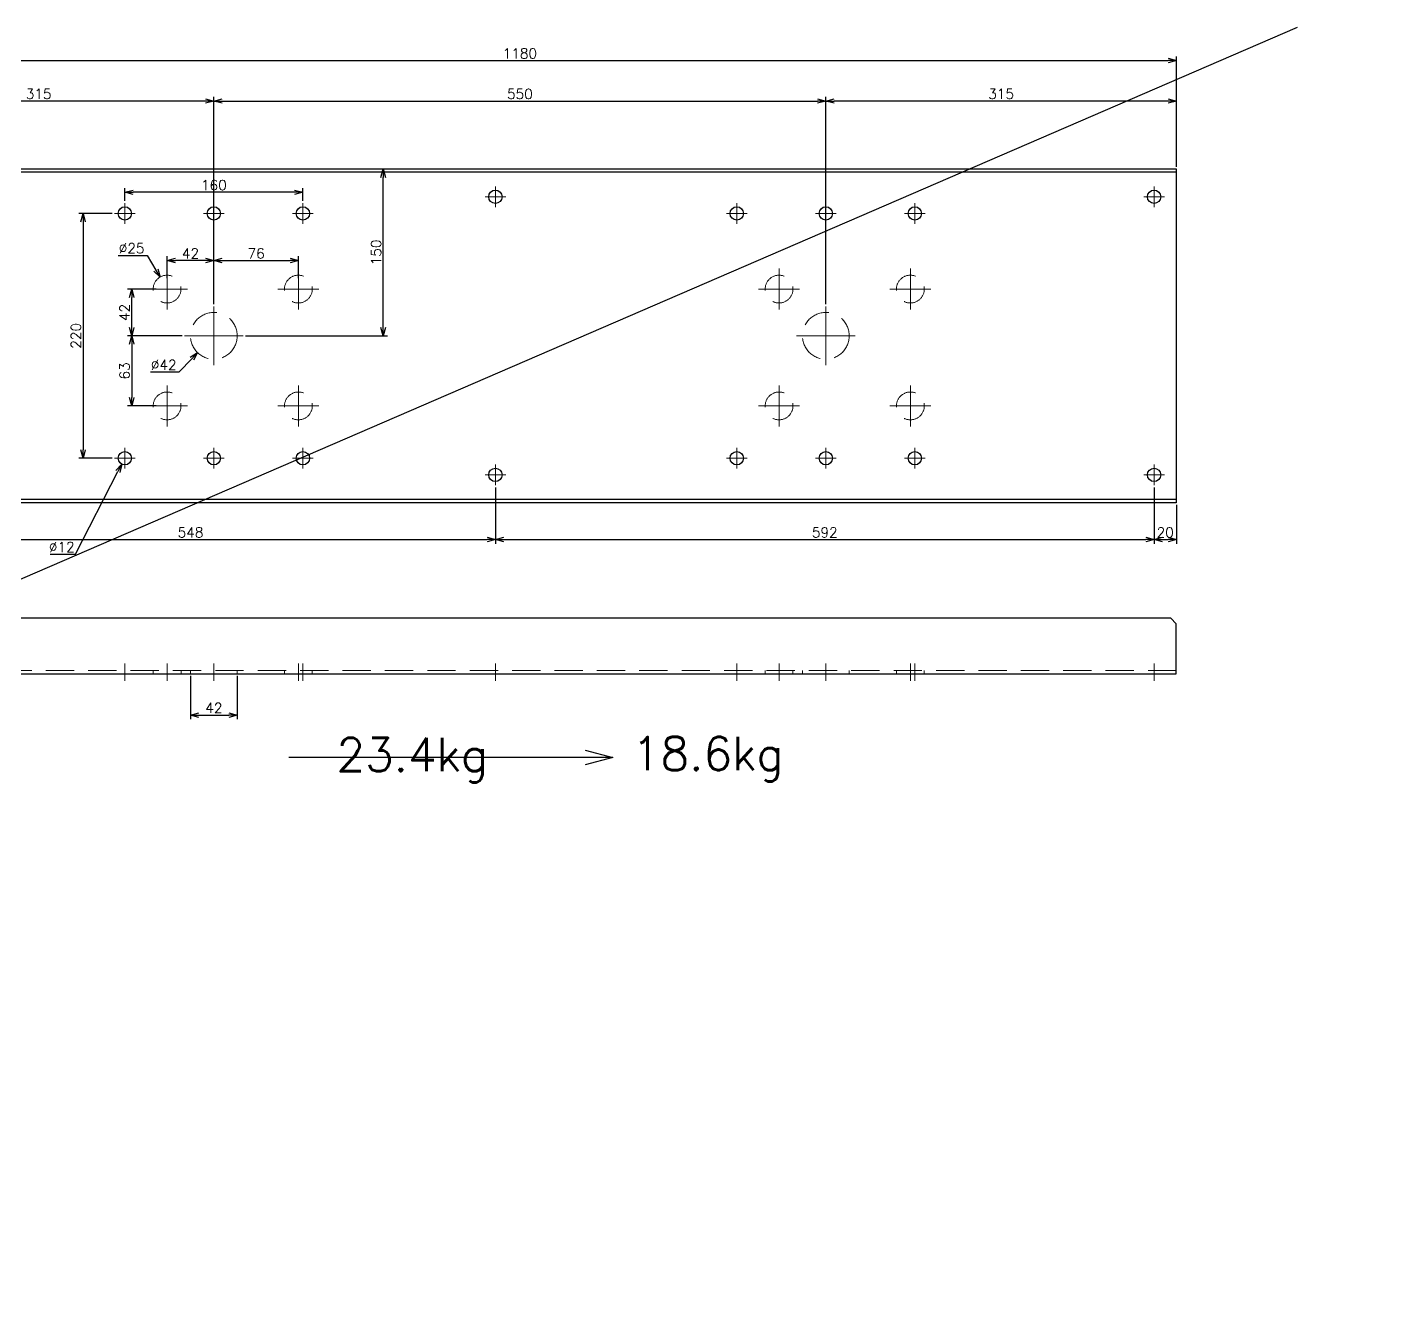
# Model space of a CAD drawing. Header units: millimetres. Extents: x -8731 to 85711, y -14522 to 31379.
# Drawn here: x 39280 to 40509, y 5890 to 7028 of the extents above; entities that cross this region are included whole.
import ezdxf
from ezdxf import colors
from ezdxf.entities.mleader import LeaderData, LeaderLine
from ezdxf.enums import TextEntityAlignment as Align
from ezdxf.math import Vec2, Vec3

# ---------------------------------------------------------------- set-up
doc = ezdxf.new("R2010")
doc.units = ezdxf.units.MM
doc.header["$LTSCALE"] = 4
doc.header["$PDMODE"] = 99
doc.header["$PDSIZE"] = 1
doc.linetypes.add('CENTER2', pattern=[28.575, 19.05, -3.175, 3.175, -3.175])
doc.linetypes.add('HIDDEN', pattern=[9.525, 6.35, -3.175])
for name, color, linetype, lineweight in [('04_HIDDEN', 2, 'HIDDEN', 13), ('05_CENTER', 4, 'CENTER2', 13), ('08_DIM', 3, 'Continuous', 13)]:
    doc.layers.add(name, color=color, linetype=linetype, lineweight=lineweight)
doc.styles.add('KSS_TXT', font='txt.shx', dxfattribs={"bigfont": 'extfont2.shx'})
doc.styles.get("Standard").update_dxf_attribs({"font": 'txt.shx', "bigfont": 'extfont2.shx'})
doc.dimstyles.new('KSS_DIM', dxfattribs={"dimscale": 3, "dimtxt": 3, "dimasz": 2.5, "dimexe": 1.25, "dimexo": 0.625, "dimtad": 1, "dimdsep": 46, "dimtxsty": 'KSS_TXT', "dimblk": 'OPEN30', "dimcen": 0, "dimazin": 2, "dimtfac": 0.75, "dimtmove": 0, "dimatfit": 3, "dimldrblk": 'OPEN30', "dimfxl": 1, "dimtolj": 1, "dimarcsym": 0})
doc.dimstyles.new('KSS_DIM$3', dxfattribs={"dimscale": 3, "dimtxt": 3, "dimasz": 2.5, "dimexe": 1.25, "dimexo": 0.625, "dimtad": 1, "dimtih": 1, "dimtoh": 1, "dimdsep": 46, "dimtxsty": 'KSS_TXT', "dimblk": 'OPEN30', "dimcen": 0, "dimazin": 2, "dimtfac": 0.75, "dimtofl": 0, "dimtmove": 0, "dimatfit": 3, "dimldrblk": 'OPEN30', "dimfxl": 1, "dimtolj": 1, "dimarcsym": 0})

# ---------------------------------------------------------------- blocks, each defined once
blk = doc.blocks.new('_Open30')
at = {"color": 0, "linetype": 'ByBlock', "lineweight": -2}
for p, q in [((-1, 0.268), (0, 0)), ((0, 0), (-1, -0.268)), ((0, 0), (-1, 0))]:
    blk.add_line(p, q, dxfattribs=at)
blk = doc.blocks.new('*D1340')
at = {"layer": '08_DIM', "color": 0, "lineweight": -2, "transparency": 16777216}
for p, q in [((39426.4, 6445.1), (39426.4, 6406.1)), ((39468.4, 6445.1), (39468.4, 6406.1)), ((39433.9, 6409.9), (39460.9, 6409.9))]:
    blk.add_line(p, q, dxfattribs=at)
at = {"layer": 'Defpoints', "color": 0, "transparency": 16777216}
for p in [(39426.4, 6446.9), (39468.4, 6446.9), (39468.4, 6409.9)]:
    blk.add_point(p, dxfattribs=at)
at = {"layer": '08_DIM', "color": 0, "lineweight": -2, "transparency": 16777216, "xscale": 7.5, "yscale": 7.5, "zscale": 7.5, "rotation": 180}
blk.add_blockref('_Open30', (39426.4, 6409.9), dxfattribs=at)
at = {"layer": '08_DIM', "color": 0, "lineweight": -2, "transparency": 16777216, "xscale": 7.5, "yscale": 7.5, "zscale": 7.5}
blk.add_blockref('_Open30', (39468.4, 6409.9), dxfattribs=at)
at = {"layer": '08_DIM', "color": 0, "transparency": 16777216, "insert": (39447.4, 6416.3), "char_height": 9, "attachment_point": 5, "style": 'KSS_TXT'}
blk.add_mtext('\\A1;42', dxfattribs=at)
blk = doc.blocks.new('*D1341')
at = {"layer": '08_DIM', "color": 0, "lineweight": -2, "transparency": 16777216}
for p, q in [((40292.4, 6614.6), (40292.4, 6564)), ((40312.4, 6599), (40312.4, 6564)), ((40299.9, 6567.7), (40304.9, 6567.7))]:
    blk.add_line(p, q, dxfattribs=at)
at = {"layer": 'Defpoints', "color": 0, "transparency": 16777216}
for p in [(40292.4, 6616.5), (40312.4, 6600.8), (40312.4, 6567.7)]:
    blk.add_point(p, dxfattribs=at)
at = {"layer": '08_DIM', "color": 0, "lineweight": -2, "transparency": 16777216, "xscale": 7.5, "yscale": 7.5, "zscale": 7.5, "rotation": 180}
blk.add_blockref('_Open30', (40292.4, 6567.7), dxfattribs=at)
at = {"layer": '08_DIM', "color": 0, "lineweight": -2, "transparency": 16777216, "xscale": 7.5, "yscale": 7.5, "zscale": 7.5}
blk.add_blockref('_Open30', (40312.4, 6567.7), dxfattribs=at)
at = {"layer": '08_DIM', "color": 0, "transparency": 16777216, "insert": (40302.4, 6574.1), "char_height": 9, "attachment_point": 5, "style": 'KSS_TXT'}
blk.add_mtext('\\A1;20', dxfattribs=at)
blk = doc.blocks.new('A$C291B532E_1_1')
at = {"color": 0}
for p, q in [((280, 272), (1460, 272)), ((280, -22), (1460, -22))]:
    blk.add_line(p, q, dxfattribs=at)
blk.add_lwpolyline([(280, 275), (1460, 275), (1460, -25), (280, -25)], close=True)
for centre in [(300, 250), (892, 250), (1440, 250), (515, 235), (595, 235), (675, 235), (1065, 235), (1145, 235), (1225, 235), (515, 15), (595, 15), (675, 15), (1065, 15), (1145, 15), (1225, 15), (300, 0), (892, 0), (1440, 0)]:
    blk.add_circle(centre, 6, dxfattribs=at)
at = {"layer": '04_HIDDEN'}
for centre, radius in [((519, 188), 12.5), ((637, 188), 12.5), ((1069, 188), 12.5), ((1187, 188), 12.5), ((595, 125), 21), ((1145, 125), 21), ((519, 83), 12.5), ((637, 83), 12.5), ((1069, 83), 12.5), ((1187, 83), 12.5)]:
    blk.add_circle(centre, radius, dxfattribs=at)
at = {"layer": '05_CENTER'}
for p, q in [((300, 240.7), (300, 259.3)), ((892, 240.7), (892, 259.3)), ((1440, 240.7), (1440, 259.3)), ((309.3, 250), (290.7, 250)), ((901.3, 250), (882.7, 250)), ((1449.3, 250), (1430.7, 250)), ((524.3, 235), (505.7, 235)), ((515, 225.7), (515, 244.3)), ((604.3, 235), (585.7, 235)), ((595, 225.7), (595, 244.3)), ((684.3, 235), (665.7, 235)), ((675, 225.7), (675, 244.3)), ((1074.3, 235), (1055.7, 235)), ((1065, 225.7), (1065, 244.3)), ((1154.3, 235), (1135.7, 235)), ((1145, 225.7), (1145, 244.3)), ((1234.3, 235), (1215.7, 235)), ((1225, 225.7), (1225, 244.3)), ((519, 206.4), (519, 169.6)), ((637, 206.4), (637, 169.6)), ((1069, 206.4), (1069, 169.6)), ((1187, 206.4), (1187, 169.6)), ((500.6, 188), (537.4, 188)), ((618.6, 188), (655.4, 188)), ((1050.6, 188), (1087.4, 188)), ((1168.6, 188), (1205.4, 188)), ((595, 98.5), (595, 151.5)), ((1145, 98.5), (1145, 151.5)), ((621.5, 125), (568.5, 125)), ((1171.5, 125), (1118.5, 125)), ((519, 101.4), (519, 64.6)), ((637, 101.4), (637, 64.6)), ((1069, 101.4), (1069, 64.6)), ((1187, 101.4), (1187, 64.6)), ((500.6, 83), (537.4, 83)), ((618.6, 83), (655.4, 83)), ((1050.6, 83), (1087.4, 83)), ((1168.6, 83), (1205.4, 83)), ((524.3, 15), (505.7, 15)), ((515, 5.7), (515, 24.3)), ((604.3, 15), (585.7, 15)), ((595, 5.7), (595, 24.3)), ((684.3, 15), (665.7, 15)), ((675, 5.7), (675, 24.3)), ((1074.3, 15), (1055.7, 15)), ((1065, 5.7), (1065, 24.3)), ((1154.3, 15), (1135.7, 15)), ((1145, 5.7), (1145, 24.3)), ((1234.3, 15), (1215.7, 15)), ((1225, 5.7), (1225, 24.3)), ((300, -9.3), (300, 9.3)), ((892, -9.3), (892, 9.3)), ((1440, -9.3), (1440, 9.3)), ((309.3, 0), (290.7, 0)), ((901.3, 0), (882.7, 0)), ((1449.3, 0), (1430.7, 0))]:
    blk.add_line(p, q, dxfattribs=at)
blk = doc.blocks.new('*D4046')
at = {"layer": '08_DIM', "color": 0, "lineweight": -2, "transparency": 16777216}
for p in [(39427.6, 6730.3), (39390.3, 6718.4)]:
    blk.add_line(p, (39416.2, 6718.4), dxfattribs=at)
at = {"layer": 'Defpoints', "color": 0, "transparency": 16777216}
for p in [(39461.9, 6766), (39432.8, 6735.7)]:
    blk.add_point(p, dxfattribs=at)
at = {"layer": '08_DIM', "color": 0, "lineweight": -2, "transparency": 16777216, "xscale": 7.5, "yscale": 7.5, "zscale": 7.5, "rotation": 46.18723127424185}
blk.add_blockref('_Open30', (39432.8, 6735.7), dxfattribs=at)
at = {"layer": '08_DIM', "color": 0, "transparency": 16777216, "insert": (39402.3, 6724.7), "char_height": 9, "attachment_point": 5, "style": 'KSS_TXT'}
blk.add_mtext('\\A1;%%C42', dxfattribs=at)
blk = doc.blocks.new('*D4047')
at = {"layer": '08_DIM', "color": 0, "lineweight": -2, "transparency": 16777216}
for p, q in [((39323, 6554.6), (39361.2, 6628.8)), ((39300.2, 6554.6), (39323, 6554.6))]:
    blk.add_line(p, q, dxfattribs=at)
at = {"layer": 'Defpoints', "color": 0, "transparency": 16777216}
for p in [(39370.1, 6646.2), (39364.6, 6635.5)]:
    blk.add_point(p, dxfattribs=at)
at = {"layer": '08_DIM', "color": 0, "lineweight": -2, "transparency": 16777216, "xscale": 7.5, "yscale": 7.5, "zscale": 7.5, "rotation": 62.79949448155163}
blk.add_blockref('_Open30', (39364.6, 6635.5), dxfattribs=at)
at = {"layer": '08_DIM', "color": 0, "transparency": 16777216, "insert": (39310.7, 6561), "char_height": 9, "attachment_point": 5, "style": 'KSS_TXT'}
blk.add_mtext('\\A1;%%C12', dxfattribs=at)
blk = doc.blocks.new('A$C6D001141_1_1')
at = {"color": 0}
blk.add_lwpolyline([(285, 50), (1455, 50), (1460, 45), (1460, 0), (280, 0), (280, 45)], close=True, dxfattribs=at)
at = {"layer": '04_HIDDEN'}
for p, q in [((280, 3), (1460, 3)), ((506.5, 3), (506.5, 0)), ((531.5, 3), (531.5, 0)), ((574, 3), (574, 0)), ((616, 3), (616, 0)), ((624.5, 3), (624.5, 0)), ((649.5, 3), (649.5, 0)), ((1056.5, 3), (1056.5, 0)), ((1081.5, 3), (1081.5, 0)), ((1124, 3), (1124, 0)), ((1166, 3), (1166, 0)), ((1174.5, 3), (1174.5, 0)), ((1199.5, 3), (1199.5, 0))]:
    blk.add_line(p, q, dxfattribs=at)
at = {"layer": '05_CENTER'}
for p, q in [((300, 9.5), (300, -6.2)), ((515, 9.5), (515, -6.2)), ((519, 9.5), (519, -6.2)), ((595, 9.5), (595, -6.2)), ((637, 9.5), (637, -6.2)), ((675, 9.5), (675, -6.2)), ((892, 9.5), (892, -6.2)), ((1065, 9.5), (1065, -6.2)), ((1069, 9.5), (1069, -6.2)), ((1145, 9.5), (1145, -6.2)), ((1187, 9.5), (1187, -6.2)), ((1225, 9.5), (1225, -6.2)), ((1440, 9.5), (1440, -6.2))]:
    blk.add_line(p, q, dxfattribs=at)
blk = doc.blocks.new('*D4049')
at = {"layer": '08_DIM', "color": 0, "lineweight": -2, "transparency": 16777216}
for p, q in [((39367.4, 6872.1), (39367.4, 6883.7)), ((39519.9, 6879.9), (39374.9, 6879.9)), ((39527.4, 6872.1), (39527.4, 6883.7))]:
    blk.add_line(p, q, dxfattribs=at)
at = {"layer": 'Defpoints', "color": 0, "transparency": 16777216}
for p in [(39367.4, 6879.9), (39367.4, 6870.2), (39527.4, 6870.2)]:
    blk.add_point(p, dxfattribs=at)
at = {"layer": '08_DIM', "color": 0, "lineweight": -2, "transparency": 16777216, "xscale": 7.5, "yscale": 7.5, "zscale": 7.5, "rotation": 180}
blk.add_blockref('_Open30', (39367.4, 6879.9), dxfattribs=at)
at = {"layer": '08_DIM', "color": 0, "lineweight": -2, "transparency": 16777216, "xscale": 7.5, "yscale": 7.5, "zscale": 7.5}
blk.add_blockref('_Open30', (39527.4, 6879.9), dxfattribs=at)
at = {"layer": '08_DIM', "color": 0, "transparency": 16777216, "insert": (39447.4, 6886.3), "char_height": 9, "attachment_point": 5, "style": 'KSS_TXT'}
blk.add_mtext('\\A1;160', dxfattribs=at)
blk = doc.blocks.new('*D4050')
at = {"layer": '08_DIM', "color": 0, "lineweight": -2, "transparency": 16777216}
for p, q in [((39405.4, 6802.6), (39405.4, 6822.3)), ((39439.9, 6818.5), (39412.9, 6818.5)), ((39447.4, 6779.2), (39447.4, 6822.3))]:
    blk.add_line(p, q, dxfattribs=at)
at = {"layer": 'Defpoints', "color": 0, "transparency": 16777216}
for p in [(39405.4, 6818.5), (39405.4, 6800.7), (39447.4, 6777.4)]:
    blk.add_point(p, dxfattribs=at)
at = {"layer": '08_DIM', "color": 0, "lineweight": -2, "transparency": 16777216, "xscale": 7.5, "yscale": 7.5, "zscale": 7.5, "rotation": 180}
blk.add_blockref('_Open30', (39405.4, 6818.5), dxfattribs=at)
at = {"layer": '08_DIM', "color": 0, "lineweight": -2, "transparency": 16777216, "xscale": 7.5, "yscale": 7.5, "zscale": 7.5}
blk.add_blockref('_Open30', (39447.4, 6818.5), dxfattribs=at)
at = {"layer": '08_DIM', "color": 0, "transparency": 16777216, "insert": (39426.4, 6824.9), "char_height": 9, "attachment_point": 5, "style": 'KSS_TXT'}
blk.add_mtext('\\A1;42', dxfattribs=at)
blk = doc.blocks.new('*D4051')
at = {"layer": '08_DIM', "color": 0, "lineweight": -2, "transparency": 16777216}
for p, q in [((39447.4, 6779.2), (39447.4, 6822.3)), ((39454.9, 6818.5), (39515.9, 6818.5)), ((39523.4, 6802.6), (39523.4, 6822.3))]:
    blk.add_line(p, q, dxfattribs=at)
at = {"layer": 'Defpoints', "color": 0, "transparency": 16777216}
for p in [(39523.4, 6818.5), (39523.4, 6800.7), (39447.4, 6777.4)]:
    blk.add_point(p, dxfattribs=at)
at = {"layer": '08_DIM', "color": 0, "lineweight": -2, "transparency": 16777216, "xscale": 7.5, "yscale": 7.5, "zscale": 7.5, "rotation": 180}
blk.add_blockref('_Open30', (39447.4, 6818.5), dxfattribs=at)
at = {"layer": '08_DIM', "color": 0, "lineweight": -2, "transparency": 16777216, "xscale": 7.5, "yscale": 7.5, "zscale": 7.5}
blk.add_blockref('_Open30', (39523.4, 6818.5), dxfattribs=at)
at = {"layer": '08_DIM', "color": 0, "transparency": 16777216, "insert": (39485.4, 6824.9), "char_height": 9, "attachment_point": 5, "style": 'KSS_TXT'}
blk.add_mtext('\\A1;76', dxfattribs=at)
blk = doc.blocks.new('*D4052')
at = {"layer": '08_DIM', "color": 0, "lineweight": -2, "transparency": 16777216}
for p, q in [((39395.6, 6792.8), (39369.9, 6792.8)), ((39373.6, 6758.3), (39373.6, 6785.3)), ((39419, 6750.8), (39369.9, 6750.8))]:
    blk.add_line(p, q, dxfattribs=at)
at = {"layer": 'Defpoints', "color": 0, "transparency": 16777216}
for p in [(39373.6, 6792.8), (39397.5, 6792.8), (39420.8, 6750.8)]:
    blk.add_point(p, dxfattribs=at)
at = {"layer": '08_DIM', "color": 0, "lineweight": -2, "transparency": 16777216, "xscale": 7.5, "yscale": 7.5, "zscale": 7.5}
for p, rotation in [((39373.6, 6792.8), 90), ((39373.6, 6750.8), 270)]:
    blk.add_blockref('_Open30', p, dxfattribs=dict(at, rotation=rotation))
at = {"layer": '08_DIM', "color": 0, "transparency": 16777216, "insert": (39367.2, 6771.8), "char_height": 9, "attachment_point": 5, "rotation": 90, "style": 'KSS_TXT'}
blk.add_mtext('\\A1;42', dxfattribs=at)
blk = doc.blocks.new('*D4053')
at = {"layer": '08_DIM', "color": 0, "lineweight": -2, "transparency": 16777216}
for p, q in [((39419, 6750.8), (39369.9, 6750.8)), ((39373.6, 6743.3), (39373.6, 6695.3)), ((39395.6, 6687.8), (39369.9, 6687.8))]:
    blk.add_line(p, q, dxfattribs=at)
at = {"layer": 'Defpoints', "color": 0, "transparency": 16777216}
for p in [(39420.8, 6750.8), (39373.6, 6687.8), (39397.5, 6687.8)]:
    blk.add_point(p, dxfattribs=at)
at = {"layer": '08_DIM', "color": 0, "lineweight": -2, "transparency": 16777216, "xscale": 7.5, "yscale": 7.5, "zscale": 7.5}
for p, rotation in [((39373.6, 6750.8), 90), ((39373.6, 6687.8), 270)]:
    blk.add_blockref('_Open30', p, dxfattribs=dict(at, rotation=rotation))
at = {"layer": '08_DIM', "color": 0, "transparency": 16777216, "insert": (39367.2, 6719.3), "char_height": 9, "attachment_point": 5, "rotation": 90, "style": 'KSS_TXT'}
blk.add_mtext('\\A1;63', dxfattribs=at)
blk = doc.blocks.new('*D4054')
at = {"layer": '08_DIM', "color": 0, "lineweight": -2, "transparency": 16777216}
for p, q in [((39447.4, 6779.2), (39447.4, 6965.6)), ((39454.9, 6961.9), (39989.9, 6961.9)), ((39997.4, 6779.2), (39997.4, 6965.6))]:
    blk.add_line(p, q, dxfattribs=at)
at = {"layer": 'Defpoints', "color": 0, "transparency": 16777216}
for p in [(39997.4, 6961.9), (39447.4, 6777.4), (39997.4, 6777.4)]:
    blk.add_point(p, dxfattribs=at)
at = {"layer": '08_DIM', "color": 0, "lineweight": -2, "transparency": 16777216, "xscale": 7.5, "yscale": 7.5, "zscale": 7.5, "rotation": 180}
blk.add_blockref('_Open30', (39447.4, 6961.9), dxfattribs=at)
at = {"layer": '08_DIM', "color": 0, "lineweight": -2, "transparency": 16777216, "xscale": 7.5, "yscale": 7.5, "zscale": 7.5}
blk.add_blockref('_Open30', (39997.4, 6961.9), dxfattribs=at)
at = {"layer": '08_DIM', "color": 0, "transparency": 16777216, "insert": (39722.4, 6968.3), "char_height": 9, "attachment_point": 5, "style": 'KSS_TXT'}
blk.add_mtext('\\A1;550', dxfattribs=at)
blk = doc.blocks.new('*D4055')
at = {"layer": '08_DIM', "color": 0, "lineweight": -2, "transparency": 16777216}
for p, q in [((39132.4, 6902.7), (39132.4, 6965.6)), ((39439.9, 6961.9), (39139.9, 6961.9)), ((39447.4, 6779.2), (39447.4, 6965.6))]:
    blk.add_line(p, q, dxfattribs=at)
at = {"layer": 'Defpoints', "color": 0, "transparency": 16777216}
for p in [(39132.4, 6961.9), (39132.4, 6900.8), (39447.4, 6777.4)]:
    blk.add_point(p, dxfattribs=at)
at = {"layer": '08_DIM', "color": 0, "lineweight": -2, "transparency": 16777216, "xscale": 7.5, "yscale": 7.5, "zscale": 7.5, "rotation": 180}
blk.add_blockref('_Open30', (39132.4, 6961.9), dxfattribs=at)
at = {"layer": '08_DIM', "color": 0, "lineweight": -2, "transparency": 16777216, "xscale": 7.5, "yscale": 7.5, "zscale": 7.5}
blk.add_blockref('_Open30', (39447.4, 6961.9), dxfattribs=at)
at = {"layer": '08_DIM', "color": 0, "transparency": 16777216, "insert": (39289.9, 6968.3), "char_height": 9, "attachment_point": 5, "style": 'KSS_TXT'}
blk.add_mtext('\\A1;315', dxfattribs=at)
blk = doc.blocks.new('*D4056')
at = {"layer": '08_DIM', "color": 0, "lineweight": -2, "transparency": 16777216}
for p, q in [((39356.1, 6860.8), (39326, 6860.8)), ((39329.8, 6853.3), (39329.8, 6648.3)), ((39356.1, 6640.8), (39326, 6640.8))]:
    blk.add_line(p, q, dxfattribs=at)
at = {"layer": 'Defpoints', "color": 0, "transparency": 16777216}
for p in [(39358, 6860.8), (39329.8, 6640.8), (39358, 6640.8)]:
    blk.add_point(p, dxfattribs=at)
at = {"layer": '08_DIM', "color": 0, "lineweight": -2, "transparency": 16777216, "xscale": 7.5, "yscale": 7.5, "zscale": 7.5}
for p, rotation in [((39329.8, 6860.8), 90), ((39329.8, 6640.8), 270)]:
    blk.add_blockref('_Open30', p, dxfattribs=dict(at, rotation=rotation))
at = {"layer": '08_DIM', "color": 0, "transparency": 16777216, "insert": (39323.4, 6750.8), "char_height": 9, "attachment_point": 5, "rotation": 90, "style": 'KSS_TXT'}
blk.add_mtext('\\A1;220', dxfattribs=at)
blk = doc.blocks.new('*D4059')
at = {"layer": '08_DIM', "color": 0, "lineweight": -2, "transparency": 16777216}
for p, q in [((39132.4, 6902.7), (39132.4, 7002)), ((39139.9, 6998.3), (40304.9, 6998.3)), ((40312.4, 6902.7), (40312.4, 7002))]:
    blk.add_line(p, q, dxfattribs=at)
at = {"layer": 'Defpoints', "color": 0, "transparency": 16777216}
for p in [(40312.4, 6998.3), (39132.4, 6900.8), (40312.4, 6900.8)]:
    blk.add_point(p, dxfattribs=at)
at = {"layer": '08_DIM', "color": 0, "lineweight": -2, "transparency": 16777216, "xscale": 7.5, "yscale": 7.5, "zscale": 7.5, "rotation": 180}
blk.add_blockref('_Open30', (39132.4, 6998.3), dxfattribs=at)
at = {"layer": '08_DIM', "color": 0, "lineweight": -2, "transparency": 16777216, "xscale": 7.5, "yscale": 7.5, "zscale": 7.5}
blk.add_blockref('_Open30', (40312.4, 6998.3), dxfattribs=at)
at = {"layer": '08_DIM', "color": 0, "transparency": 16777216, "insert": (39722.4, 7004.6), "char_height": 9, "attachment_point": 5, "style": 'KSS_TXT'}
blk.add_mtext('\\A1;1180', dxfattribs=at)
blk = doc.blocks.new('*D4060')
at = {"layer": '08_DIM', "color": 0, "lineweight": -2, "transparency": 16777216}
for p, q in [((39152.4, 6614.6), (39152.4, 6564)), ((39700.4, 6614.6), (39700.4, 6564)), ((39159.9, 6567.7), (39692.9, 6567.7))]:
    blk.add_line(p, q, dxfattribs=at)
at = {"layer": 'Defpoints', "color": 0, "transparency": 16777216}
for p in [(39152.4, 6616.5), (39700.4, 6616.5), (39700.4, 6567.7)]:
    blk.add_point(p, dxfattribs=at)
at = {"layer": '08_DIM', "color": 0, "lineweight": -2, "transparency": 16777216, "xscale": 7.5, "yscale": 7.5, "zscale": 7.5, "rotation": 180}
blk.add_blockref('_Open30', (39152.4, 6567.7), dxfattribs=at)
at = {"layer": '08_DIM', "color": 0, "lineweight": -2, "transparency": 16777216, "xscale": 7.5, "yscale": 7.5, "zscale": 7.5}
blk.add_blockref('_Open30', (39700.4, 6567.7), dxfattribs=at)
at = {"layer": '08_DIM', "color": 0, "transparency": 16777216, "insert": (39426.4, 6574.1), "char_height": 9, "attachment_point": 5, "style": 'KSS_TXT'}
blk.add_mtext('\\A1;548', dxfattribs=at)
blk = doc.blocks.new('*D4061')
at = {"layer": '08_DIM', "color": 0, "lineweight": -2, "transparency": 16777216}
for p, q in [((39700.4, 6614.6), (39700.4, 6564)), ((40292.4, 6614.6), (40292.4, 6564)), ((39707.9, 6567.7), (40284.9, 6567.7))]:
    blk.add_line(p, q, dxfattribs=at)
at = {"layer": 'Defpoints', "color": 0, "transparency": 16777216}
for p in [(39700.4, 6616.5), (40292.4, 6616.5), (40292.4, 6567.7)]:
    blk.add_point(p, dxfattribs=at)
at = {"layer": '08_DIM', "color": 0, "lineweight": -2, "transparency": 16777216, "xscale": 7.5, "yscale": 7.5, "zscale": 7.5, "rotation": 180}
blk.add_blockref('_Open30', (39700.4, 6567.7), dxfattribs=at)
at = {"layer": '08_DIM', "color": 0, "lineweight": -2, "transparency": 16777216, "xscale": 7.5, "yscale": 7.5, "zscale": 7.5}
blk.add_blockref('_Open30', (40292.4, 6567.7), dxfattribs=at)
at = {"layer": '08_DIM', "color": 0, "transparency": 16777216, "insert": (39996.4, 6574.1), "char_height": 9, "attachment_point": 5, "style": 'KSS_TXT'}
blk.add_mtext('\\A1;592', dxfattribs=at)
blk = doc.blocks.new('*D4062')
at = {"layer": '08_DIM', "color": 0, "lineweight": -2, "transparency": 16777216}
for p, q in [((39475.8, 6900.8), (39603.4, 6900.8)), ((39599.6, 6758.3), (39599.6, 6893.3)), ((39475.8, 6750.8), (39603.4, 6750.8))]:
    blk.add_line(p, q, dxfattribs=at)
at = {"layer": 'Defpoints', "color": 0, "transparency": 16777216}
for p in [(39473.9, 6900.8), (39599.6, 6900.8), (39473.9, 6750.8)]:
    blk.add_point(p, dxfattribs=at)
at = {"layer": '08_DIM', "color": 0, "lineweight": -2, "transparency": 16777216, "xscale": 7.5, "yscale": 7.5, "zscale": 7.5}
for p, rotation in [((39599.6, 6900.8), 90), ((39599.6, 6750.8), 270)]:
    blk.add_blockref('_Open30', p, dxfattribs=dict(at, rotation=rotation))
at = {"layer": '08_DIM', "color": 0, "transparency": 16777216, "insert": (39593.2, 6825.8), "char_height": 9, "attachment_point": 5, "rotation": 90, "style": 'KSS_TXT'}
blk.add_mtext('\\A1;150', dxfattribs=at)
blk = doc.blocks.new('*D4064')
at = {"layer": '08_DIM', "color": 0, "lineweight": -2, "transparency": 16777216}
for p, q in [((39997.4, 6779.2), (39997.4, 6965.6)), ((40304.9, 6961.9), (40004.9, 6961.9)), ((40312.4, 6902.7), (40312.4, 6965.6))]:
    blk.add_line(p, q, dxfattribs=at)
at = {"layer": 'Defpoints', "color": 0, "transparency": 16777216}
for p in [(39997.4, 6961.9), (40312.4, 6900.8), (39997.4, 6777.4)]:
    blk.add_point(p, dxfattribs=at)
at = {"layer": '08_DIM', "color": 0, "lineweight": -2, "transparency": 16777216, "xscale": 7.5, "yscale": 7.5, "zscale": 7.5, "rotation": 180}
blk.add_blockref('_Open30', (39997.4, 6961.9), dxfattribs=at)
at = {"layer": '08_DIM', "color": 0, "lineweight": -2, "transparency": 16777216, "xscale": 7.5, "yscale": 7.5, "zscale": 7.5}
blk.add_blockref('_Open30', (40312.4, 6961.9), dxfattribs=at)
at = {"layer": '08_DIM', "color": 0, "transparency": 16777216, "insert": (40154.9, 6968.3), "char_height": 9, "attachment_point": 5, "style": 'KSS_TXT'}
blk.add_mtext('\\A1;315', dxfattribs=at)
blk = doc.blocks.new('*D4160')
at = {"layer": '08_DIM', "color": 0, "lineweight": -2, "transparency": 16777216}
for p, q in [((39361.5, 6823.1), (39387.4, 6823.1)), ((39387.4, 6823.1), (39395.2, 6810))]:
    blk.add_line(p, q, dxfattribs=at)
at = {"layer": 'Defpoints', "color": 0, "transparency": 16777216}
for p in [(39399, 6803.6), (39411.7, 6782.1)]:
    blk.add_point(p, dxfattribs=at)
at = {"layer": '08_DIM', "color": 0, "lineweight": -2, "transparency": 16777216, "xscale": 7.5, "yscale": 7.5, "zscale": 7.5, "rotation": 300.7030398874354}
blk.add_blockref('_Open30', (39399, 6803.6), dxfattribs=at)
at = {"layer": '08_DIM', "color": 0, "transparency": 16777216, "insert": (39373.5, 6829.5), "char_height": 9, "attachment_point": 5, "style": 'KSS_TXT'}
blk.add_mtext('\\A1;%%C25', dxfattribs=at)
blk = doc.blocks.new('AM_BALLOON1')
at = {"transparency": 16777216}
blk.add_circle((0, 0), 5, dxfattribs=at)
blk.add_attdef('B_NUMBER', text='', height=3, dxfattribs=at).set_placement((0, 0), align=Align.MIDDLE_CENTER)
blk = doc.blocks.new('_OPEN')
at = {"color": 0, "linetype": 'ByBlock'}
for p, q in [((-1, 0.167), (0, 0)), ((0, 0), (-1, -0.167)), ((0, 0), (-1, 0))]:
    blk.add_line(p, q, dxfattribs=at)

msp = doc.modelspace()

# ---------------------------------------------------------------- linework, layer by layer
at = {"color": 2}
msp.add_line((40420.91918, 7028.1148), (38960.60643, 6396.70197), dxfattribs=at)

# ---------------------------------------------------------------- block references
at = {"rotation": 180}
msp.add_blockref('A$C291B532E_1_1', (40592.36289, 6875.83717), dxfattribs=at)
at = {"xscale": -1}
msp.add_blockref('A$C6D001141_1_1', (40592.36289, 6446.93309), dxfattribs=at)

# ---------------------------------------------------------------- texts
at = {"layer": '08_DIM', "color": 6, "style": 'KSS_TXT'}
msp.add_text('23.4kg', height=30, dxfattribs=at).set_placement((39557.55984, 6359.38137))
at = {"layer": '08_DIM', "color": 1, "style": 'KSS_TXT'}
msp.add_text('18.6kg', height=30, dxfattribs=at).set_placement((39823.09683, 6360.27845))

# ---------------------------------------------------------------- dimensions: what is measured, and where the dimension line sits
at = {"layer": '08_DIM'}
for base, p1, p2, angle, picture, middle in [((40312.36289, 6998.25088), (39132.36289, 6900.83717), (40312.36289, 6900.83717), 180, '*D4059', (39722.36289, 7004.62588)), ((39132.36289, 6961.88371), (39447.36289, 6777.35132), (39132.36289, 6900.83717), 180, '*D4055', (39289.86289, 6968.26496)), ((39997.36287, 6961.88371), (39447.36289, 6777.35132), (39997.36287, 6777.35132), 180, '*D4054', (39722.36288, 6968.27121)), ((39997.36287, 6961.88371), (40312.36289, 6900.83717), (39997.36287, 6777.35132), 180, '*D4064', (40154.86288, 6968.26496)), ((39599.61191, 6900.83717), (39473.87704, 6750.83717), (39473.87704, 6900.83717), 270, '*D4062', (39593.23066, 6825.83717)), ((39367.36289, 6879.90026), (39527.36289, 6870.17822), (39367.36289, 6870.17822), 180, '*D4049', (39447.36289, 6886.27526)), ((39329.77763, 6640.83717), (39358.02184, 6860.83717), (39358.02184, 6640.83717), 270, '*D4056', (39323.40263, 6750.83717)), ((39405.36289, 6818.54957), (39447.36289, 6777.35132), (39405.36289, 6800.70758), 180, '*D4050', (39426.36289, 6824.92457)), ((39523.36289, 6818.54957), (39447.36289, 6777.35132), (39523.36289, 6800.70758), 180, '*D4051', (39485.36289, 6824.92457)), ((39373.61031, 6792.83717), (39420.84874, 6750.83717), (39397.49248, 6792.83717), 270, '*D4052', (39367.23531, 6771.83717)), ((39373.61031, 6687.83717), (39420.84874, 6750.83717), (39397.49248, 6687.83717), 270, '*D4053', (39367.23531, 6719.33717)), ((39700.36289, 6567.71582), (39152.36289, 6616.49612), (39700.36289, 6616.49612), 180, '*D4060', (39426.36289, 6574.09707)), ((40292.36289, 6567.71582), (39700.36289, 6616.49612), (40292.36289, 6616.49612), 180, '*D4061', (39996.36289, 6574.09707))]:
    dim = msp.add_linear_dim(base=base, p1=p1, p2=p2, angle=angle, dimstyle='KSS_DIM', override={"dimscale": 3, "dimarcsym": 1}, dxfattribs=at)
    dim.commit()
    dim.dimension.update_dxf_attribs({"geometry": picture, "text_midpoint": middle})
for p1, p2, picture, middle in [((39411.74525, 6782.08935), (39398.98053, 6803.58498), '*D4160', (39373.49165, 6823.14262)), ((39370.10552, 6646.17364), (39364.62025, 6635.50069), '*D4047', (39310.66331, 6554.59274))]:
    dim = msp.add_diameter_dim_2p(p1=p1, p2=p2, dimstyle='KSS_DIM$3', override={"dimscale": 3, "dimpost": '%%C<>', "dimarcsym": 1}, dxfattribs=at)
    dim.commit()
    dim.dimension.update_dxf_attribs({"geometry": picture, "text_midpoint": middle, "dimtype": 163})
at = {"layer": '08_DIM', "color": 1}
dim = msp.add_diameter_dim_2p(p1=(39461.90127, 6765.99089), p2=(39432.8245, 6735.68344), dimstyle='KSS_DIM$3', override={"dimscale": 3, "dimpost": '%%C<>', "dimarcsym": 1}, dxfattribs=at)
dim.commit()
dim.dimension.update_dxf_attribs({"geometry": '*D4046', "text_midpoint": (39402.33421, 6724.7399)})
at = {"layer": '08_DIM'}
dim = msp.add_linear_dim(base=(40312.36289, 6567.71582), p1=(40292.36289, 6616.49612), p2=(40312.36289, 6600.83717), dimstyle='KSS_DIM', override={"dimscale": 3}, dxfattribs=at)
dim.commit()
dim.dimension.update_dxf_attribs({"geometry": '*D1341', "text_midpoint": (40302.36289, 6574.09082)})
at = {"layer": '08_DIM', "color": 1}
dim = msp.add_linear_dim(base=(39468.36289, 6409.87713), p1=(39426.36289, 6446.93309), p2=(39468.36289, 6446.93309), dimstyle='KSS_DIM', override={"dimscale": 3}, dxfattribs=at)
dim.commit()
dim.dimension.update_dxf_attribs({"geometry": '*D1340', "text_midpoint": (39447.36289, 6416.25213)})

# ---------------------------------------------------------------- leaders
msp.add_leader([(39805.95587, 6371.79496), (39514.70554, 6371.79496)], dimstyle='KSS_DIM', override={"dimscale": 10}, dxfattribs=at)
at = {"layer": '08_DIM'}
ml = msp.add_multileader_block('Standard', dxfattribs=at)
ml.set_content('AM_BALLOON1', color=256, scale=15)
ml.set_attribute('B_NUMBER', 'D', width=0)
ml.set_leader_properties(color=256, linetype='ByLayer', lineweight=-1)
ml.set_arrow_properties(name='OPEN')
ml.build(insert=Vec2(0, 0))
ml.multileader.update_dxf_attribs({"leader_type": 0, "has_dogleg": 0, "text_right_attachment_type": 6, "dogleg_length": 0, "arrow_head_size": 30, "scale": 15, "block_connection_type": 1})
ctx = ml.context
ctx.base_point, ctx.scale, ctx.char_height, ctx.arrow_head_size, ctx.landing_gap_size, ctx.plane_origin = Vec3(71378.15101, 6803.23474), 15, 60, 30, 30, Vec3(71378.15101, 6803.23474)
ctx.right_attachment, ctx.attachment_type = 6, 1
notes = []
notes.append((ctx, [(0, (0, 0, 0), (0, 0), (1, 0), 1, [])]))
ctx.block.insert = Vec3(71378.15101, 6803.23474)
for ctx, leaders in notes:
    for number, flags, end, landing, length, lines in leaders:
        leader = LeaderData()
        leader.index, (leader.has_last_leader_line, leader.has_dogleg_vector, leader.attachment_direction) = number, flags
        leader.last_leader_point, leader.dogleg_vector, leader.dogleg_length = Vec3(end), Vec3(landing), length
        for number, points, colour, breaks in lines:
            line = LeaderLine()
            line.index, line.vertices, line.color, line.breaks = number, Vec3.list(points), colors.encode_raw_color(colour), breaks
            leader.lines.append(line)
        ctx.leaders.append(leader)

doc.saveas('drawing.dxf')
